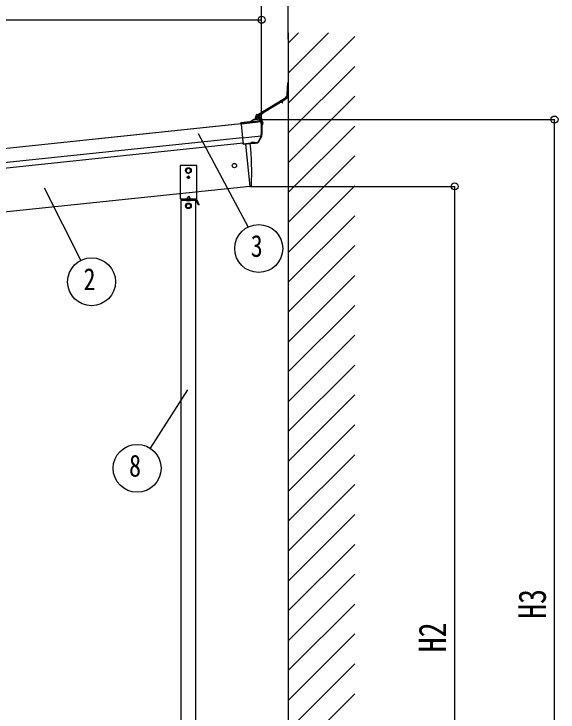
# Model space of a CAD drawing. Units: millimetres, scale not verified. Extents: x -10512 to 10512, y -7425 to 7425.
# Drawn here: x -907 to 728, y -3669 to -1570 of the extents above; entities that cross this region are included whole.
import ezdxf
from ezdxf.enums import TextEntityAlignment as Align

# ---------------------------------------------------------------- set-up
doc = ezdxf.new("R2010")
doc.units = ezdxf.units.MM
doc.header["$LTSCALE"] = 40
for name, color, linetype in [('0-4_YKK_13', 4, 'Continuous'), ('0-5_YKK_A1', 4, 'Continuous'), ('0-6_YKK_D', 6, 'Continuous')]:
    doc.layers.add(name, color=color, linetype=linetype)
doc.styles.add('ＭＳ ゴシック', font='')
doc.styles.get('ＭＳ ゴシック').set_extended_font_data('MS Gothic')

msp = doc.modelspace()

# ---------------------------------------------------------------- linework, layer by layer
at = {"layer": '0-4_YKK_13'}
for p, q in [((-85.67, -1811.44), (-83.81, -1777.05)), ((-82.58, -1812.65), (-82.81, -1777.08)), ((-172.53, -1871.32), (-92.93, -1823.49)), ((-98.53, -1830.82), (-89.85, -1825.61)), ((-174.11, -1876.24), (-100.83, -1832.2)), ((-101.54, -1837.17), (-100.38, -1832.53)), ((-100.28, -1837.48), (-98.66, -1831)), ((-198.26, -1895.12), (-186.86, -1887.97)), ((-186.4, -1888.26), (-197.22, -1895.04)), ((-186.86, -1887.97), (-186.91, -1887.83)), ((-185.68, -1887.42), (-185.63, -1887.55)), ((-185.63, -1887.55), (-172.23, -1886.15)), ((-185.63, -1887.55), (-185.59, -1887.98)), ((-172.19, -1886.57), (-185.59, -1887.98)), ((-179.78, -1878.45), (-180.56, -1878.68)), ((-179.78, -1878.45), (-179.27, -1878.49)), ((-179.78, -1878.45), (-178.94, -1886.41)), ((-178.94, -1886.41), (-179.76, -1886.35)), ((-179.49, -1877.42), (-179.63, -1876.02)), ((-179.27, -1878.49), (-178.46, -1886.27)), ((-178.16, -1877.58), (-179.16, -1877.68)), ((-178.94, -1886.41), (-178.46, -1886.27)), ((-177.83, -1877.85), (-177.52, -1880.82)), ((-177.23, -1883.63), (-176.93, -1886.4)), ((-176.96, -1872.73), (-176.64, -1872.69)), ((-176.6, -1886.67), (-172.73, -1886.26)), ((-174.83, -1877.68), (-174.81, -1877.93)), ((-174.26, -1878.38), (-173.56, -1878.3)), ((-173.01, -1878.75), (-172.28, -1885.71)), ((-172.23, -1886.15), (-172.19, -1886)), ((-172.23, -1886.15), (-172.19, -1886.57)), ((-172.19, -1886), (-172.19, -1886)), ((-170.83, -1879.52), (-170.9, -1879.69)), ((-170.86, -1880.13), (-167.75, -1879.8)), ((-170.83, -1879.52), (-170.61, -1879.5)), ((-170.83, -1879.52), (-170.67, -1880.11)), ((-170.83, -1880.38), (-166.37, -1880.92)), ((-170.77, -1880.78), (-170.02, -1883.01)), ((-170.61, -1879.5), (-170.43, -1880.09)), ((-170.55, -1883.06), (-170.02, -1883.01)), ((-170.47, -1880.81), (-169.78, -1883.33)), ((-170.41, -1879.78), (-167.66, -1879.49)), ((-170.2, -1880.85), (-169.71, -1882.47)), ((-169.78, -1883.33), (-170.02, -1883.01)), ((-169.99, -1879.74), (-169.96, -1880.04)), ((-169.87, -1880.89), (-169.64, -1883.12)), ((-169.71, -1883.13), (-169.78, -1883.33)), ((-169.71, -1883.13), (-167.3, -1882.87)), ((-165.22, -1890.99), (-169.27, -1887.49)), ((-168.53, -1887.09), (-168.59, -1887.28)), ((-168.59, -1887.28), (-164.53, -1890.78)), ((-168.52, -1887.09), (-168.53, -1887.09)), ((-168.52, -1887.09), (-164.21, -1890.58)), ((-168.2, -1882.01), (-167.3, -1882.87)), ((-167.66, -1879.49), (-167.75, -1879.8)), ((-167.75, -1879.8), (-166.37, -1880.92)), ((-165.95, -1880.87), (-167.66, -1879.49)), ((-167.43, -1881.18), (-165.94, -1881.02)), ((-167.43, -1881.18), (-165.92, -1881.17)), ((-165.92, -1881.17), (-167.3, -1882.87)), ((-166.37, -1880.92), (-165.95, -1880.87)), ((-165.92, -1881.17), (-165.95, -1880.87)), ((-198.51, -1894.8), (-225.03, -1897.59)), ((-224.99, -1897.96), (-225.03, -1897.59)), ((-224.99, -1897.96), (-197.22, -1895.04)), ((-224.68, -1900.94), (-224.99, -1897.96)), ((-164.34, -1894.6), (-224.68, -1900.94)), ((-224.68, -1900.94), (-224.61, -1901.57)), ((-164.23, -1895.22), (-224.61, -1901.57)), ((-224.61, -1901.57), (-220.28, -1942.76)), ((-198.26, -1895.12), (-198.51, -1894.8)), ((-164.74, -1891.63), (-197.22, -1895.04)), ((-164.67, -1891.62), (-164.74, -1891.63)), ((-164.53, -1890.78), (-164.2, -1890.59)), ((-163.35, -1894.43), (-164.34, -1894.6)), ((-164.23, -1895.22), (-164.34, -1894.6)), ((-163.25, -1895.06), (-164.23, -1895.22)), ((-164.21, -1890.58), (-163.34, -1891.28)), ((-163.14, -1892.43), (-163.58, -1892.68)), ((-163.35, -1894.43), (-163.25, -1895.06)), ((-163.13, -1892.43), (-163.14, -1892.43)), ((-163.13, -1892.43), (-162.69, -1895.08)), ((-162.26, -1893.13), (-163.13, -1892.43)), ((-161.96, -1894.98), (-162.26, -1893.13)), ((-161.33, -1898.63), (-160.84, -1897.43)), ((-161.33, -1898.63), (-160.6, -1899.71)), ((-161.25, -1895.01), (-160.5, -1902.16)), ((-159.13, -1896.34), (-160.84, -1897.43)), ((-158.7, -1900.42), (-160.6, -1899.71)), ((-220.28, -1942.76), (-163.94, -1936.84)), ((-220.19, -1943.64), (-220.28, -1942.76)), ((-164.17, -1937.76), (-220.19, -1943.64)), ((-220.19, -1943.64), (-218.42, -1960.43)), ((-173.44, -1955.7), (-164.17, -1937.76)), ((-163.35, -1937.74), (-172.62, -1955.69)), ((-172.39, -1956.13), (-162.27, -1937.87)), ((-164.09, -1937.49), (-163.94, -1936.84)), ((-163.94, -1936.84), (-163.88, -1936.51)), ((-163, -1936.9), (-163.26, -1937.56)), ((-162.91, -1936.4), (-163, -1936.9)), ((-218.42, -1960.43), (-194.06, -1957.87)), ((-218.27, -1961.91), (-218.42, -1960.43)), ((-193.9, -1959.35), (-218.27, -1961.91)), ((-218.27, -1961.91), (-218.24, -1962.14)), ((-218.24, -1962.14), (-208.3, -1961.1)), ((-211.27, -1961.5), (-197.89, -2088.8)), ((-208.3, -1961.1), (-208.03, -1961.16)), ((-208.03, -1961.16), (-182.69, -1958.5)), ((-194.15, -1956.96), (-185.2, -1956.02)), ((-194.06, -1957.87), (-194.15, -1956.96)), ((-193.9, -1959.35), (-194.06, -1957.87)), ((-193.88, -1959.55), (-193.9, -1959.35)), ((-184.93, -1958.61), (-193.88, -1959.55)), ((-185.59, -1956.31), (-193.71, -1957.17)), ((-193.63, -1957.18), (-193.59, -1957.57)), ((-193.62, -1957.29), (-185.66, -1956.45)), ((-193.59, -1957.57), (-193.46, -1958.81)), ((-185.58, -1957.17), (-193.54, -1958)), ((-193.46, -1958.81), (-193.44, -1959)), ((-185.63, -1956.73), (-185.67, -1956.34)), ((-185.5, -1957.97), (-185.63, -1956.73)), ((-185.48, -1958.16), (-185.5, -1957.97)), ((-185.2, -1956.02), (-185.11, -1956.93)), ((-185.11, -1956.93), (-173.44, -1955.7)), ((-185.11, -1956.93), (-184.95, -1958.41)), ((-174.89, -1957.36), (-184.95, -1958.41)), ((-184.95, -1958.41), (-184.93, -1958.61)), ((-182.69, -1958.5), (-182.44, -1958.38)), ((-182.44, -1958.38), (-174.75, -1957.57)), ((-174.75, -1957.57), (-174.89, -1957.36)), ((-172.64, -1955.74), (-172.39, -1956.13)), ((-384.03, -2060.7), (-384.84, -2060.62)), ((-381.67, -2061.77), (-380.85, -2061.86)), ((-197.89, -2088.8), (-195.84, -2088.51)), ((-382.85, -2117.77), (-387.74, -2126.24)), ((-382.85, -2117.77), (-377.96, -2126.24)), ((-360.85, -2131.24), (-404.85, -2131.24)), ((-403.35, -2131.24), (-403.35, -2128.24)), ((-359.67, -2128.24), (-403.35, -2128.24)), ((-388.85, -2131.24), (-388.85, -2128.24)), ((-388.85, -2130.74), (-376.85, -2130.74)), ((-376.85, -2131.24), (-376.85, -2128.24)), ((-362.35, -2131.24), (-362.35, -2128.24)), ((-362.35, -2130.74), (-359.67, -2130.74)), ((-350.32, -2144.18), (-356.95, -2129.97)), ((-354.7, -2140.71), (-352.43, -2139.65))]:
    msp.add_line(p, q, dxfattribs=at)
for points in [[(-198.51, -1894.8), (-186.91, -1887.83), (-186.91, -1887.83)], [(-185.68, -1887.42), (-185.68, -1887.42), (-172.19, -1886)], [(-181.57, -1880.35), (-179.15, -1881.26), (-178.42, -1882.33)], [(-181.09, -1884.93), (-178.91, -1883.53), (-178.42, -1882.33)], [(-170.79, -1880.78), (-167.43, -1881.18), (-168.2, -1882.01), (-169.72, -1882.32)], [(-170.61, -1879.5), (-170.31, -1879.92), (-170.26, -1880.07)], [(-164.22, -1895.29), (-164.2, -1895.29), (-164.06, -1895.27), (-163.75, -1895.22), (-163.49, -1895.19), (-163.31, -1895.16), (-163.23, -1895.15)], [(-163.56, -1892.38), (-163.6, -1892.34), (-163.61, -1892.37), (-163.59, -1892.58), (-163.58, -1892.68)], [(-163.23, -1895.15), (-162.69, -1895.08), (-161.96, -1894.98)], [(-162.26, -1937.87), (-162.79, -1937.7), (-163.26, -1937.56)], [(-162.91, -1936.4), (-162.61, -1936.5), (-161.9, -1936.72)], [(-194.06, -1957.87), (-193.96, -1957.85), (-193.87, -1957.83), (-193.79, -1957.8), (-193.71, -1957.76), (-193.66, -1957.71), (-193.61, -1957.67), (-193.59, -1957.62), (-193.59, -1957.57)], [(-185.63, -1956.73), (-185.62, -1956.78), (-185.58, -1956.82), (-185.53, -1956.86), (-185.47, -1956.89), (-185.39, -1956.91), (-185.3, -1956.93), (-185.2, -1956.93), (-185.11, -1956.93)], [(-384.84, -2060.62), (-384.93, -2061.43), (-384.11, -2061.52)], [(-383.38, -2062.42), (-383.47, -2063.23), (-382.66, -2063.32), (-382.57, -2062.5)], [(-382.31, -2060.06), (-382.23, -2059.24), (-383.04, -2059.16), (-383.13, -2059.97)], [(-380.85, -2061.86), (-380.77, -2061.05), (-381.58, -2060.96)], [(-350.32, -2144.18), (-352.59, -2145.24), (-359.21, -2131.03)]]:
    msp.add_lwpolyline(points, dxfattribs=at)
for points in [[(-179.31, -1878.15), (-177.82, -1878), (-176.93, -1886.45), (-178.42, -1886.61)], [(-357.85, -2126.24), (-357.85, -2026.24), (-407.85, -2026.24), (-407.85, -2126.24)], [(-382.19, -2033.76), (-389, -2036.93), (-389.65, -2044.41), (-383.5, -2048.72), (-376.7, -2045.54), (-376.05, -2038.07)], [(-367.85, -2128.24), (-397.85, -2128.24), (-397.85, -2126.24), (-367.85, -2126.24)], [(-382.19, -2139.76), (-389, -2142.93), (-389.65, -2150.41), (-383.5, -2154.72), (-376.7, -2151.54), (-376.05, -2144.07)]]:
    msp.add_lwpolyline(points, close=True, dxfattribs=at)
for centre, radius in [((-382.85, -2041.24), 8.5), ((-382.85, -2041.24), 7.7), ((-382.85, -2061.24), 3.75), ((-382.85, -2147.24), 8.5), ((-382.85, -2147.24), 7.7), ((-382.85, -2147.24), 6.5)]:
    msp.add_circle(centre, radius, dxfattribs=at)
for centre, radius, start, end in [((-83.31, -1777.08), 0.5, 0.36864, 176.89297), ((-100.65, -1810.63), 15, 301, 356.89297), ((-97.58, -1812.75), 15, 301, 0.36864), ((-100.91, -1837.33), 0.65, 166, 346), ((-100.68, -1832.46), 0.3, 346, 121), ((-98.37, -1831.08), 0.3, 121, 166), ((-185.36, -1890.4), 3, 96.02369, 120.97631), ((-186.92, -1888.57), 0.603, 31.49733, 84.25492), ((-175.28, -1882), 6.5, 153.94412, 218.05588), ((-180.32, -1879.54), 0.9, 106, 153.94412), ((-179.69, -1885.45), 0.9, 218.05588, 266), ((-176.65, -1875.71), 3, 96, 186), ((-179.19, -1877.39), 0.3, 186, 276), ((-178.13, -1877.88), 0.3, 6, 96), ((-177.02, -1880.76), 0.5, 186, 256.52878), ((-176.73, -1883.58), 0.5, 115.47122, 186), ((-177.37, -1882.22), 1, 295.47122, 76.52878), ((-176.64, -1886.37), 0.3, 186, 276), ((-177.68, -1862.75), 10, 276, 301), ((-173.34, -1877.52), 1.5, 121, 186), ((-174.31, -1877.88), 0.5, 186, 276), ((-173.51, -1878.8), 0.5, 6, 96), ((-172.78, -1885.76), 0.5, 276, 6), ((-171.67, -1890.97), 5, 51.04426, 95.95574), ((-168.76, -1887.95), 0.687, 75.11783, 138.10206), ((-164.71, -1891.45), 0.687, 75.11783, 138.10206), ((-164.15, -1891.78), 0.544, 162.73188, 200.98978), ((-164.57, -1892.65), 1.04, 14.99418, 95.57305), ((-164.52, -1892.94), 0.972, 14.97563, 98.15804), ((-377.82, -1917.67), 214.77, 354.96783, 5.98122), ((-375.74, -1917.45), 213.67, 354.91014, 5.98896), ((-362.85, -1916.1), 202, 354.13916, 6), ((-161.09, -1894.99), 0.154, 68.71904, 186), ((-162.56, -1898.76), 4.2, 303.28096, 68.71904), ((-160.34, -1902.15), 0.154, 186, 303.28096), ((-163.77, -1937.08), 0.781, 239.225, 302.63957), ((-163.61, -1936.77), 0.864, 236.18007, 293.81643), ((-163.37, -1935.43), 1.52, 248.08197, 284.29261), ((-163.54, -1935.02), 1.53, 257.29542, 294.62651), ((-164.89, -1936.42), 3, 331, 354.13916), ((-1092.5, -2048.59), 900, 357.63919, 5.64987), ((-193.95, -1958.86), 0.5, 275.94657, 5.94647), ((-185, -1957.92), 0.5, 186.05353, 276.05343), ((-175, -1954.68), 2.99, 285.2717, 331.00739), ((-173.08, -1955.11), 0.767, 240.34994, 304.88109), ((-173.04, -1955.03), 0.781, 239.225, 302.63957), ((-384.2, -2062.33), 0.82, 354, 84), ((-383.94, -2059.89), 0.82, 264, 354), ((-381.75, -2062.59), 0.82, 84, 174), ((-381.5, -2060.14), 0.82, 174, 264), ((-196.26, -2085.54), 3, 278, 357.63919), ((-359.67, -2131.24), 3, 25, 90), ((-359.67, -2131.24), 0.5, 25, 90)]:
    msp.add_arc(centre, radius, start, end, dxfattribs=at)
for centre, major_axis, ratio, start_param, end_param in [((-185.29, -1890.63), (-0.67, 3.02), 0.969687, 6.173674, 6.6091794), ((-185.35, -1890.06), (-0.46, 2.04), 0.954331, 6.1723047, 6.60781), ((-171.77, -1891.31), (0.53, 5.17), 0.961456, 5.6979268, 6.4817801), ((-171.83, -1890.74), (0.44, 4.17), 0.951804, 5.6990393, 6.4828925), ((-195.93, -1894.84), (2.33, 0.28), 0.02349, 3.1555782, 4.1212369), ((-166.54, -1892.58), (0.99, 1.82), 0.953986, 5.676545, 6.0811891), ((-164.22, -1894.58), (-0.44, 2.97), 0.040783, 0.492744, 1.5691306), ((-166.48, -1893.15), (1.44, 2.71), 0.969265, 5.4394983, 6.0745628), ((-151.98, -1893.93), (-33.39, 199.6), 0.060748, 1.5670855, 1.567432), ((-166.09, -1892.92), (0.23, 2.99), 0.996996, 4.9538539, 5.6767523), ((-169.61, -1890.07), (5.88, -1.31), 0.24881, 0.460585, 0.4641038), ((-163.23, -1894.42), (-0.33, 1.98), 0.061048, 0.4906619, 1.5670485), ((-165.23, -1893.61), (-2.34, 1.9), 0.995767, 3.9859716, 4.712389), ((-151, -1893.77), (-33.28, 198.61), 0.061048, 1.5670485, 1.5675471), ((-163.5, -1936.18), (1.08, 3.13), 0.040856, 2.0162551, 2.1135035), ((-162.63, -1936.66), (1.19, 2.13), 0.05004, 2.0323018, 2.1295502), ((-194.18, -1956.71), (-0.531, 0.43), 0.267949, 1.8325957, 2.8187067), ((-193.93, -1959.05), (-0.052, 0.498), 0.998135, 3.1415927, 4.712389), ((-194.12, -1957.23), (0.497, 0.052), 0.07321, 0, 0.5846853), ((-185.17, -1956.29), (0.497, 0.052), 0.07321, 2.5569074, 3.1415927), ((-185.23, -1955.77), (0.43, 0.531), 0.267949, 3.4644786, 4.4505896), ((-184.98, -1958.11), (0.052, -0.498), 0.998135, 4.712389, 6.2831853), ((-175.2, -1954.38), (1.33, 2.73), 0.954954, 3.7205389, 4.6785286), ((-175.2, -1954.38), (-0.11, 3), 0.642905, 3.2459383, 4.203928), ((-175.07, -1954.58), (1.66, -2.51), 0.997631, 5.8041905, 5.8929484), ((-175.14, -1954.47), (3.53, -2.11), 0.650902, 5.2561448, 5.3289554), ((-172.77, -1954.12), (1.08, 3.13), 0.040856, 2.1135035, 2.1416249), ((-171.9, -1954.61), (1.19, 2.13), 0.05004, 2.1295502, 2.1576716)]:
    msp.add_ellipse(centre, major_axis=major_axis, ratio=ratio, start_param=start_param, end_param=end_param, dxfattribs=at)
at = {"layer": '0-5_YKK_A1'}
for p, q in [((-82.85, -1627.55), (-82.85, -4757.78)), ((-82.85, -1658.61), (-51.79, -1627.55)), ((-82.85, -1748.41), (38.01, -1627.55)), ((-82.85, -1838.22), (117.15, -1638.22)), ((-82.85, -1928.02), (117.15, -1728.02)), ((-82.85, -2017.82), (117.15, -1817.82)), ((-159.54, -1867.48), (-173.16, -1875.67)), ((-173.31, -1875.95), (-172.75, -1881.28)), ((-172.65, -1882.19), (-172.26, -1885.91)), ((-171.53, -1878.47), (-171.71, -1876.75)), ((-171.57, -1876.46), (-159.13, -1868.98)), ((-171.07, -1878.96), (-171.42, -1878.67)), ((-170.46, -1883.88), (-170.96, -1879.16)), ((-170.82, -1885.25), (-170.88, -1884.68)), ((-170.82, -1884.46), (-170.53, -1884.1)), ((-162.63, -1884.7), (-170.49, -1885.52)), ((-168.84, -1886.86), (-163.97, -1886.34)), ((-163.64, -1886.61), (-163.13, -1891.46)), ((-160.22, -1904.75), (-162.3, -1884.96)), ((-158.99, -1868.7), (-159.09, -1867.71)), ((-1901.27, -2075.78), (-224.82, -1899.58)), ((-1901.23, -2076.2), (-224.77, -1900)), ((-161.15, -1905.15), (-160.49, -1905.08)), ((-82.85, -2107.62), (117.15, -1907.62)), ((-220.31, -1942.51), (-1896.76, -2118.71)), ((-218.55, -1959.25), (-1895, -2135.45)), ((-211.27, -1961.5), (-197.89, -2088.8)), ((-82.85, -2197.43), (117.15, -1997.43)), ((-197.89, -2088.8), (-1805.68, -2257.78)), ((-82.85, -2287.23), (117.15, -2087.23)), ((-404.85, -3989.71), (-404.85, -2131.24)), ((-360.85, -3989.71), (-360.85, -2131.24)), ((-82.85, -2377.03), (117.15, -2177.03)), ((-82.85, -2466.83), (117.15, -2266.83)), ((-82.85, -2556.64), (117.15, -2356.64)), ((-82.85, -2646.44), (117.15, -2446.44)), ((-82.85, -2736.24), (117.15, -2536.24)), ((-82.85, -2826.04), (117.15, -2626.04)), ((-82.85, -2915.85), (117.15, -2715.85)), ((-82.85, -3005.65), (117.15, -2805.65)), ((-82.85, -3095.45), (117.15, -2895.45)), ((-82.85, -3185.25), (117.15, -2985.25)), ((-82.85, -3275.06), (117.15, -3075.06)), ((-82.85, -3364.86), (117.15, -3164.86)), ((-82.85, -3454.66), (117.15, -3254.66)), ((-82.85, -3544.46), (117.15, -3344.46)), ((-82.85, -3634.27), (117.15, -3434.27)), ((-82.85, -3724.07), (117.15, -3524.07)), ((-82.85, -3813.87), (117.15, -3613.87))]:
    msp.add_line(p, q, dxfattribs=at)
msp.add_circle((-244.69, -2026.25), 6.5, dxfattribs=at)
for centre, radius, start, end in [((-159.39, -1867.74), 0.3, 6, 121), ((-173.01, -1875.92), 0.3, 121, 186), ((-172.55, -1881.25), 0.2, 186, 252.42182), ((-172.45, -1882.17), 0.2, 119.57818, 186), ((-172.7, -1881.73), 0.3, 299.57818, 72.42182), ((-171.42, -1876.72), 0.3, 121, 186), ((-171.24, -1878.44), 0.3, 186, 231), ((-171.26, -1879.19), 0.3, 6, 51), ((-170.58, -1884.65), 0.3, 141, 186), ((-170.52, -1885.22), 0.3, 186, 276), ((-170.76, -1883.92), 0.3, 321, 6), ((-163.94, -1886.64), 0.3, 6, 96), ((-162.6, -1884.99), 0.3, 6, 96), ((-159.28, -1868.73), 0.3, 301, 6), ((-160.52, -1904.78), 0.3, 276, 6)]:
    msp.add_arc(centre, radius, start, end, dxfattribs=at)
at = {"layer": '0-6_YKK_D'}
for p, q in [((-162.85, -1915.1), (-162.85, -1286.97)), ((-162.85, -1914.1), (-162.85, -1286.97)), ((-82.85, -1645.86), (-82.85, -1286.97)), ((-1883.43, -1587.97), (-162.85, -1587.97)), ((-162.85, -1913.1), (-162.85, -1586.97)), ((-170.67, -1887.97), (718.15, -1887.97)), ((717.15, -4757.78), (717.15, -1887.97)), ((-353.65, -1929.73), (-203.75, -2211.13)), ((-816.11, -2092.9), (-706.23, -2311.18)), ((-196.89, -2088.8), (418.15, -2088.8)), ((417.15, -2088.8), (417.15, -4757.78)), ((-385.45, -2700.87), (-498.04, -2875.7))]:
    msp.add_line(p, q, dxfattribs=at)
for centre, radius in [((-162.85, -1587.97), 10.62), ((717.15, -1887.97), 10.62), ((417.15, -2088.8), 10.62), ((-171.52, -2275.52), 72), ((-673.85, -2375.49), 72), ((-537.02, -2936.23), 72)]:
    msp.add_circle(centre, radius, dxfattribs=at)

# ---------------------------------------------------------------- texts
at = {"layer": '0-6_YKK_D', "style": 'ＭＳ ゴシック', "width": 0.8}
for s, p in [('3', (-195.52, -2320.52)), ('2', (-697.85, -2420.49)), ('8', (-561.02, -2981.23))]:
    msp.add_text(s, height=65.98, dxfattribs=at).set_placement(p, align=Align.BOTTOM_LEFT)
for s, p in [('H3', (716.15, -3388.88)), ('H2', (416.15, -3489.29))]:
    msp.add_text(s, height=82.48, rotation=90, dxfattribs=at).set_placement(p, align=Align.BOTTOM_LEFT)

doc.saveas('drawing.dxf')
